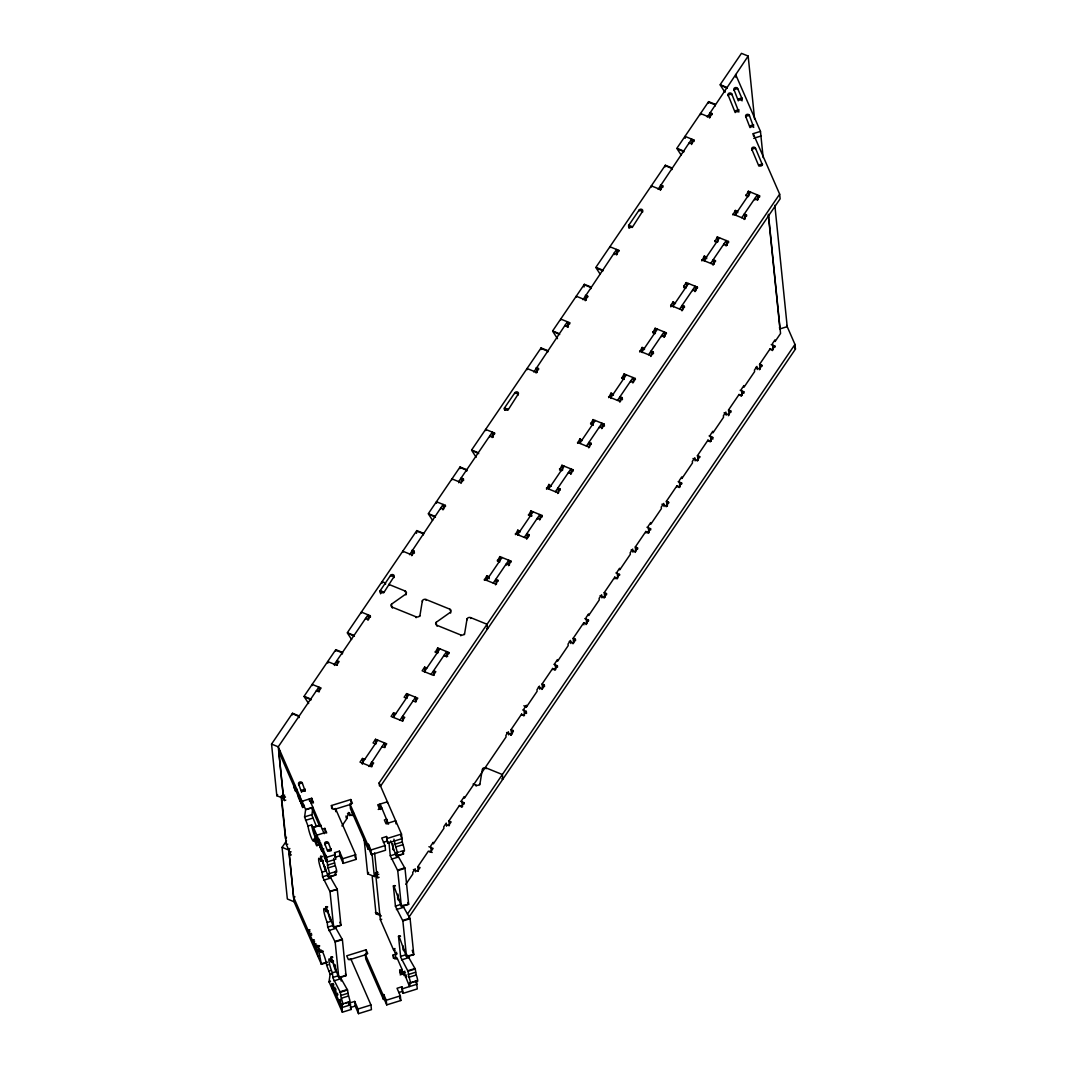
<?xml version="1.0" encoding="UTF-8"?>
<svg xmlns="http://www.w3.org/2000/svg" width="1067" height="1067" viewBox="0 0 1067 1067"><rect width="100%" height="100%" fill="white"/><g stroke="black" fill="none" stroke-linecap="round" stroke-linejoin="round"><path stroke-width="1.5" d="M335.518 871.206L335.812 874.993L328.556 877.247L320.62 856.121L321.007 861.322L323.501 860.549M292.371 714.89L292.518 713.783A2.561 0.867 -67.9 0 0 292.518 713.263L299.227 715.984A2.561 0.867 -67.9 0 1 299.213 716.504L299.08 717.611M335.638 651.283L335.785 650.19A2.561 0.867 -67.9 0 0 335.785 649.67L342.494 652.39A2.561 0.867 -67.9 0 1 342.48 652.911L342.347 654.004M416.503 533.313L416.784 531.113A2.561 0.867 -67.9 0 0 416.797 530.592L423.492 533.313A2.561 0.867 -67.9 0 1 423.492 533.833L423.346 534.927M459.917 468.613L460.064 467.506A2.561 0.867 -67.9 0 0 460.064 466.986L466.759 469.707A2.561 0.867 -67.9 0 1 466.759 470.227L466.612 471.334M540.929 349.536L541.062 348.442A2.561 0.867 -67.9 0 0 541.076 347.922L547.771 350.643A2.561 0.867 -67.9 0 1 547.758 351.163L547.624 352.257M584.049 287.036L584.329 284.836A2.561 0.867 -67.9 0 0 584.343 284.315L591.038 287.036A2.561 0.867 -67.9 0 1 591.038 287.556L590.891 288.65M665.194 166.865L665.341 165.758A2.561 0.867 -67.9 0 0 665.341 165.238L672.05 167.959A2.561 0.867 -67.9 0 1 672.037 168.479L671.903 169.586M708.475 103.259L708.608 102.152A2.561 0.867 -67.9 0 0 708.608 101.632L715.317 104.353A2.561 0.867 -67.9 0 1 715.303 104.873L715.17 105.98M328.556 877.247L328.583 873.7A5.122 0.774 72.8 0 0 329.436 873.393A5.122 0.774 72.8 0 0 328.036 867.938L326.529 857.308L313.298 827.018L316.926 845.891L313.818 839.316A8.963 1.347 72.8 0 1 311.471 838.102A8.963 1.347 72.8 0 1 308.03 826.045L304.575 817.055L305.615 809.786L312.871 807.532L311.884 815.161L316.165 825.805M326.835 962.634L321.394 964.328L317.753 945.455L320.86 952.031A8.963 1.347 72.8 0 1 323.208 953.244A8.963 1.347 72.8 0 1 326.662 965.315L330.116 974.291L329.076 981.573L330.437 981.147M419.798 616.459L422.372 600.734A2.561 2.027 -5.8 0 1 426.026 599.494L449.781 609.15A2.561 2.027 -5.8 0 1 450.541 612.165L450.634 613.032M464.465 634.598L467.053 618.86A2.561 2.027 -5.8 0 1 470.694 617.633L487.045 624.275L487.526 628.916L486.499 628.503M479.79 784.859L482.364 769.134M284.609 796.849L283.515 798.436L276.82 795.715L271.551 744.086L292.518 713.263M335.785 649.67L304.055 696.311L310.75 699.032M416.797 530.592L347.322 632.704L354.031 635.425M460.064 466.986L428.334 513.64L435.029 516.361M541.076 347.922L471.601 450.034L478.296 452.755M584.343 284.315L552.613 330.957L559.308 333.678M665.341 165.238L595.879 267.35L602.575 270.071M708.608 101.632L676.878 148.286L683.587 151.007M726.854 87.401L720.145 84.68L741.458 53.35L748.167 56.071L707.301 117.037M361.433 612.965L361.353 612.098L370.289 615.726L367.888 620.247M411.795 555.707L414.196 551.172L411.955 550.265L412.409 554.627M436.59 503.277L436.43 501.73L445.366 505.358L442.965 509.879M460.984 483.391L463.385 478.87L461.157 477.963L461.531 481.737M492.167 437.577L494.555 433.042L485.618 429.414L485.738 430.588M536.074 373.023L538.475 368.502L536.234 367.595L537.261 372.463M567.244 327.209L569.645 322.674L560.708 319.06L560.789 319.927M585.263 300.721L587.664 296.186L585.423 295.279L586.317 300.107M616.433 254.893L618.833 250.372L609.897 246.744L609.991 247.611M660.353 190.353L662.74 185.831L660.513 184.924L660.953 189.272M691.523 144.525L693.91 140.004L684.987 136.376L685.174 138.31M709.542 118.037L711.942 113.515L709.702 112.609L710.142 116.97M276.82 795.715L277.593 794.582M286.503 837.288L285.489 838.782L281.155 796.182M321.394 964.328L294.039 901.722L287.343 898.988L282.075 847.358L286.503 840.849M294.039 901.722L288.784 850.079L289.864 848.478M364.727 759.371L362.5 758.464L360.019 762.118L371.183 766.653L373.663 762.998L371.436 762.091L371.903 766.733M381.999 746.567L384.227 747.474L386.721 743.819L375.544 739.284L373.063 742.939L375.291 743.846M395.804 713.703L393.563 712.796L391.082 716.45L402.246 720.985L404.74 717.331L402.499 716.424L402.979 721.065M413.062 700.899L415.303 701.806L417.784 698.151L406.62 693.617L404.126 697.271L406.367 698.178M426.867 668.035L424.639 667.128L422.145 670.783L433.322 675.318L435.803 671.663L433.575 670.756L434.042 675.398M435.283 652.471L437.683 647.949L448.86 652.484L448.967 653.644M484.378 580.315L486.779 575.78L489.006 576.687L489.22 578.727M497.422 561.135L499.823 556.601L510.986 561.135L511.08 562.016M515.441 534.647L517.842 530.112L520.163 531.899M528.498 515.454L530.886 510.933L542.063 515.468L542.209 516.921M546.544 489.26L548.905 484.445L551.239 486.232M559.588 470.08L561.962 465.265L573.126 469.8L573.246 470.96M577.58 443.298L579.981 438.777L582.302 440.551M590.638 424.119L593.025 419.598L604.202 424.132L604.402 426.16M608.657 397.631L611.044 393.109L613.285 394.016L613.405 395.177M621.701 378.452L624.102 373.93L635.265 378.465L635.385 379.625M639.72 351.963L642.121 347.442L644.348 348.349L644.468 349.509M652.764 332.784L655.165 328.263L666.341 332.797L666.422 333.664M670.85 306.883L670.703 305.429L673.184 301.774L675.504 303.548M683.894 287.703L683.747 286.249L686.241 282.595L697.405 287.13L697.498 287.997M701.886 260.922L704.26 256.107L706.487 257.014L706.661 258.748M714.943 241.742L717.304 236.927L728.468 241.462L728.588 242.622M732.922 214.96L735.323 210.439L737.564 211.346L737.71 212.786M745.98 195.781L748.367 191.246L759.544 195.781L759.664 196.955M377.785 740.191L362.247 763.025L362.367 764.185M393.31 717.357L408.848 694.524M424.386 671.69L439.924 648.856M486.525 580.341L502.05 557.508M517.588 534.674L533.127 511.84M548.665 489.006L564.19 466.172M579.728 443.338L595.266 420.505M610.791 397.671L626.329 374.837M641.867 352.003L657.405 329.17M672.93 306.336L688.468 283.502M704.007 260.668L719.531 237.834M735.07 215L750.608 192.153M518.162 534.994L517.842 530.112M531.206 515.814L530.886 510.933M549.225 489.326L548.905 484.445M592.879 425.159L593.025 419.598M611.058 398.444L611.044 393.109M624.102 379.265L624.102 373.93M642.281 352.55L642.121 347.442M655.325 333.357L655.165 328.263M673.344 306.869L673.184 301.774M704.58 260.975L704.26 256.107M400.018 720.078L415.556 697.244L416.023 701.886M431.081 674.411L446.62 651.577L447.1 656.218M493.221 583.062L508.759 560.228L509.226 564.883M524.297 537.395L539.822 514.561L540.302 519.216M555.36 491.727L570.898 468.893L571.365 473.548L569.978 472.974M586.423 446.059L601.961 423.226L602.442 427.867L601.041 427.307M617.5 400.392L633.038 377.558L633.505 382.199M648.563 354.724L664.101 331.89L664.581 336.532M679.639 309.057L695.164 286.223L695.644 290.864M710.702 263.389L726.24 240.555L726.707 245.197M741.778 217.708L757.303 194.874L757.783 199.529M446.459 657.005L448.86 652.484M495.541 584.849L497.942 580.315L495.715 579.408L496.462 584.169M508.599 565.67L510.986 561.135M526.618 539.182L529.005 534.647L526.778 533.74L527.245 538.395L527.912 537.421M539.662 519.989L542.063 515.468M557.681 493.501L560.082 488.979L557.841 488.072L558.601 492.834M570.738 474.322L573.126 469.8M588.757 447.833L591.145 443.312L588.917 442.405L589.531 447.113M601.801 428.654L604.202 424.132M619.82 402.166L622.221 397.644L619.98 396.737L620.461 401.379M632.864 382.986L635.265 378.465M650.883 356.498L653.284 351.977L651.057 351.07L651.444 354.844M663.941 337.319L666.341 332.797M681.96 310.83L684.36 306.309L682.12 305.402L682.6 310.044M695.004 291.651L697.405 287.13M713.023 265.163L715.423 260.641L713.196 259.734L713.636 264.082M726.08 245.984L728.468 241.462M744.099 219.495L746.487 214.974L744.259 214.067L745.286 218.935M759.544 195.781L757.143 200.316M713.663 264.376L714.33 263.402M341.933 825.965L347.215 818.202L347.055 816.655L349.549 813.001L348.295 812.494M353.59 813.027L351.937 815.455L347.469 813.641M379.465 785.979L379.145 782.885L779.657 194.154L753.222 133.642L760.478 131.388L735.63 74.503L735.923 77.411M380.546 786.166L780.137 198.795L779.657 194.154M377.158 872.419L374.357 876.541L367.662 873.82L368.582 872.446M381.372 915.953L376.011 913.779L376.798 912.632M405.807 884.343L412.849 873.993L412.689 872.446L415.17 868.791L415.49 871.886M418.291 871.326L417.811 866.684L428.374 851.159L430.615 852.066L433.095 848.412L428.907 846.705M449.354 825.658L448.887 821.016L459.45 805.492L461.771 807.266M511.64 734.376L511.026 729.681L521.59 714.143L523.91 715.93M523.87 705.754L526.551 706.847L537.114 691.309L536.968 689.762L539.449 686.108L539.769 689.215M542.57 688.655L542.089 684L552.653 668.476L554.973 670.263M573.633 642.988L573.166 638.333L583.729 622.808L586.41 623.688M604.669 597.027L604.229 592.665L614.792 577.14L617.113 578.914M635.719 551.065L635.292 546.998L645.855 531.473L648.189 533.247M667.395 506.198L666.368 501.33L676.931 485.805L679.252 487.579M698.191 460.424L697.431 455.662L707.995 440.137L710.315 441.911M729.254 414.756L728.508 409.995L739.071 394.47L741.392 396.244M760.184 369.022L759.571 364.327L770.134 348.789L772.455 350.576M461.678 806.399L464.172 802.744L460.544 801.264M510.866 735.11L513.254 730.588L511.026 729.681M523.817 715.05L526.311 711.396L522.67 709.928M541.929 689.442L544.33 684.907L542.089 684M554.893 669.382L557.374 665.728L553.88 664.314M572.992 643.774L575.393 639.24L573.166 638.333M584.809 618.593L588.437 620.06L586.05 624.582M604.069 598.094L606.469 593.572L604.229 592.665M617.033 578.047L619.514 574.393L615.886 572.926M635.132 552.426L637.533 547.904L635.292 546.998M648.096 532.38L650.577 528.725L646.949 527.258M666.208 506.758L668.596 502.237L666.368 501.33M679.159 486.712L681.653 483.058L678.159 481.644M697.271 461.091L699.672 456.569L697.431 455.662M710.235 441.044L712.716 437.39L709.088 435.91M728.374 415.717L730.735 410.902L728.508 409.995M741.298 395.377L743.792 391.722L740.151 390.242M759.411 369.756L761.811 365.234L759.571 364.327M772.375 349.696L774.855 346.055L771.228 344.574M510.84 735.296L512.667 732.602M604.709 597.32L605.362 596.346M666.835 505.971L667.502 505.011M407.487 914.006L794.968 344.414L786.672 325.422M408.888 917.287L795.448 349.069L794.968 344.414M391.682 605.603L391.536 604.149L405.873 594.026A2.561 2.027 -5.8 0 0 405.113 591.011L388.761 584.369L388.855 585.236M436.363 623.742L436.216 622.288L450.541 612.165M725.067 90.442L724.96 91.375M734.083 90.508L733.989 89.641L737.617 88.508L741.765 97.991L742.058 100.898M745.78 117.29L745.7 116.423L749.327 115.303L753.729 127.386M753.702 138.297L760.944 136.042L760.478 131.388M779.417 327.676L779.95 328.903L787.206 326.649L774.842 205.304M280.168 751.235L278.807 751.648L283.288 795.542L284.422 800.53L285.783 800.117M295.172 785.579L293.812 786.006L293.972 787.553L295.626 791.341L296.986 790.914M293.972 787.553L295.332 787.126M297.066 789.3L295.479 789.793L295.626 791.341M283.288 795.542L284.649 795.115M284.115 797.436L285.476 797.022M299.827 795.622L298.24 796.115L300.054 801.45L302.321 800.757M298.387 797.663L299.747 797.236M301.254 799.476L299.894 799.903L300.054 801.45M313.458 802.931L311.711 798.263L302.041 801.264L302.668 807.466L304.028 807.039M302.668 801.557L300.854 802.117L302.668 807.466M301.014 803.664L302.374 803.238M310.95 802.811L313.378 802.051M304.335 805.345L302.521 805.918L278.727 751.461M331.73 808.639L331.41 805.545L350.763 799.53L352.417 803.331L350.003 804.078L350.469 808.733L368.142 849.185L368.915 848.945L368.448 844.29L367.675 844.531L368.142 849.185M304.548 816.909L311.804 814.654M339.88 855.801L335.038 857.308L334.571 852.653L339.399 851.159L339.88 855.801L343.187 863.39L356.125 859.375L355.644 854.72L335.491 808.586L333.077 809.333L331.41 805.545M334.304 809.44L348.816 804.931M305.535 820.35L312.791 818.096M308.03 826.045L311.657 824.911L314.191 830.726M379.425 804.758L380.332 804.478M313.311 827.112L320.553 824.764L320.86 826.405M379.132 806.452L380.492 806.025M313.378 827.552L320.634 825.298M381.813 807.839L379.399 808.586L377.731 804.798L387.414 801.797L387.521 802.958M378.211 809.453L380.972 808.586M322.461 829.139L324.875 828.392L326.622 833.047M291.371 854.854L290.011 855.267L289.69 852.173L286.383 844.584L287.743 844.17M326.529 832.18L316.859 835.181L317.486 841.37L319.153 845.171L320.513 844.744M313.818 839.316L316.312 838.542M319.153 839.262L317.339 839.836L326.995 861.949L335.865 859.202L334.571 852.653M317.486 841.37L319.753 840.676M289.69 852.173L291.051 851.746M320.807 843.05L318.993 843.624L319.153 845.171M295.012 896.84L293.652 897.267L289.184 853.373L290.544 852.946M316.312 845.011L317.673 844.584M316.992 845.477L318.339 844.931M321.767 845.264L319.953 845.838L320.113 847.385L321.767 851.173L323.128 850.746M320.113 847.385L321.474 846.958M323.875 848.919L321.607 849.625L321.767 851.173M320.527 856.668L321.887 856.254M400.672 835.714L401.966 838.675L387.855 843.063L386.561 836.515L381.719 838.022L385.04 845.597L385.507 850.252L371.396 854.627L368.915 848.945M321.207 857.014L322.567 856.601M325.969 855.454L324.381 855.947L324.528 857.495L326.195 861.282L327.102 861.002M324.528 857.495L325.888 857.068M326.529 857.308L335.398 854.547M387.388 838.409L401.485 834.034L379.145 782.885M326.942 859.455L326.035 859.735L326.195 861.282M383.4 842.29L387.028 841.169L386.561 836.515M343.187 863.39L342.72 858.735L355.644 854.72M371.396 854.627L370.929 849.986L385.04 845.597M327.329 865.217L334.585 862.963L333.704 858.455M403.206 850.906L403.526 853.973L396.27 856.227L396.337 852.76A5.122 0.774 72.8 0 0 397.151 852.373A5.122 0.774 72.8 0 0 395.737 846.918L395.043 844.197L402.299 841.943L401.485 834.034M328.036 867.938L335.291 865.684L334.585 862.963M395.737 846.918L402.993 844.664A5.122 0.774 72.8 0 1 404.353 849.745A5.122 0.774 72.8 0 1 403.9 850.973M329.796 891.145L337.279 889.371L340.947 925.316L333.691 927.57L330.023 891.625L322.607 876.954L322.114 872.166L325.742 871.032L325.328 866.964M328.223 873.98L330.49 873.273M331.344 872.939L333.664 872.286M334.518 871.952L335.878 871.526A5.122 0.774 72.8 0 0 336.692 871.139A5.122 0.774 72.8 0 0 335.291 865.684M395.937 852.96L399.111 851.973M400.472 851.546L402.286 850.986M322.581 876.807L328.022 875.113M397.738 870.605L404.993 868.351L408.648 904.296L401.392 906.55L397.738 870.605L390.295 855.787L396.19 853.96M328.329 876.674L335.812 874.993M390.695 840.903L396.03 855.614L403.526 853.973M323.568 880.248L330.823 878.008L337.079 888.944M391.282 859.228L398.538 856.974L404.953 868.285M395.163 950.097L393.803 950.51L380.345 919.701L375.557 872.713L377.371 872.152M379.132 877.341L377.771 877.768L376.624 872.766L377.985 872.353M377.451 874.673L378.812 874.246M397.498 870.125L404.753 867.871M330.023 891.625L337.279 889.371M328.169 911.005L326.129 911.631L325.662 906.99L327.022 906.563M402.859 920.928L410.115 918.674L413.783 954.618L406.527 956.859L402.859 920.928L395.47 906.417L393.376 885.97L394.737 885.543M325.662 906.99L327.689 906.91M393.376 885.97L395.404 885.89M335.158 941.948L342.4 939.694L346.068 975.638L338.813 977.892L335.158 941.948L327.729 927.276L327.236 922.475L330.863 921.354L330.45 917.287M310.017 931.198L308.656 931.611L308.496 930.064L309.857 929.637M327.716 927.13L333.611 925.302M395.417 906.11L401.312 904.283M311.897 934.919L310.31 935.412L310.15 933.852L311.511 933.438M326.329 907.337L333.438 926.956L340.947 925.316M394.043 886.317L401.152 905.936L408.648 904.296M328.703 930.571L335.958 928.317L342.374 939.627M396.404 909.551L403.659 907.297L410.088 918.607M314.658 941.241L313.071 941.721L312.911 940.174L314.272 939.76M380.345 919.701L381.706 919.274M316.552 944.962L314.738 945.522L314.578 943.975L315.939 943.548M317.059 947.309L315.699 947.736L315.539 946.189L316.899 945.762M317.713 946.002L319.073 945.575M318.379 946.349L319.74 945.922M334.918 941.467L342.174 939.213M402.632 920.448L409.888 918.194M319.647 955.619L317.833 956.165L317.192 949.977L318.553 949.55M319.78 950.777L317.352 951.524L293.572 897.067M320.86 952.031L323.354 951.257M333.531 961.247L331.263 961.954L330.783 957.312L332.144 956.886M404.953 971.303L403.593 971.717L409.555 986.548L409.621 983.08A5.122 0.774 72.8 0 0 410.422 982.694A5.122 0.774 72.8 0 0 409.021 977.239L407.994 971.25L400.672 957.126L398.498 936.293L399.858 935.866M330.783 957.312L332.824 957.232M398.498 936.293L400.525 936.212M383.453 999.446L382.986 994.791L383.76 994.551L384.227 999.205L383.453 999.446L365.781 958.993L365.314 954.338L367.728 953.591L366.074 949.803L346.722 955.805L348.389 959.593L350.803 958.846L370.956 1004.994L371.436 1009.635L358.499 1013.65L355.191 1006.061L354.711 1001.42L349.883 1002.913L351.176 1009.462L342.32 1012.21L329.076 981.88M321.314 963.808L327.209 961.981M326.662 965.315L328.249 964.821M349.616 959.7L364.127 955.192M393.803 950.51L393.656 948.963L395.017 948.55M329.156 970.997L330.517 970.57M395.897 958.566L395.31 952.764L396.671 952.338M342.32 1012.21L341.907 1004.1A5.122 0.774 72.8 0 0 342.72 1003.714A5.122 0.774 72.8 0 0 341.32 998.259L340.28 992.27L332.917 977.946L332.37 972.797L335.998 971.677L335.652 968.289M330.13 974.438L331.49 974.024M393.363 958.166L393.043 955.058L397.191 953.778M332.837 977.452L338.732 975.611M400.552 956.432L406.9 954.458M396.39 958.82L397.297 958.526M331.464 957.659L338.572 977.279L346.068 975.638M399.165 936.639L406.287 956.259L413.783 954.618M329.089 981.933L330.45 981.507M333.824 980.893L341.08 978.639L347.535 990.016L348.562 996.004A5.122 0.774 72.8 0 1 349.976 1001.46A5.122 0.774 72.8 0 1 349.162 1001.846L348.255 1002.126L349.162 1001.846M401.539 959.873L408.794 957.619L415.25 968.996L416.277 974.985A5.122 0.774 72.8 0 1 417.677 980.44A5.122 0.774 72.8 0 1 416.877 980.826L416.677 980.546M334.464 989.536L332.651 990.083L332.01 983.894L333.371 983.467M333.984 984.881L332.17 985.441L341.84 1007.568M335.638 988.669L333.824 989.229L333.678 987.682L335.038 987.268M336.158 991.03L334.798 991.443L334.638 989.896L335.998 989.469M399.992 973.331L399.672 970.236L402.099 969.476L397.124 958.099L394.71 958.86L393.043 955.058M340.053 991.79L347.308 989.536M407.754 970.77L415.01 968.516M340.28 992.27L347.535 990.016M407.994 971.25L415.25 968.996M338.039 994.751L336.452 995.244L336.292 993.684L337.652 993.27M405.473 972.731L401.339 974.024L399.672 970.236M400.152 974.878L402.566 974.131L402.099 969.476M340.613 995.538L347.869 993.284M405.247 975.518L406.607 975.091M408.328 974.518L415.583 972.264M405.407 977.065L406.767 976.638M341.32 998.259L348.562 996.004M409.021 977.239L416.277 974.985M340.8 1001.073L339.213 1001.553L339.053 1000.006L340.413 999.592M341.773 1005.074L340.866 1005.354L340.72 1003.807L342.08 1003.38M341.907 1004.1L343.721 1003.54M347.349 1002.406L345.081 1003.113L347.402 1002.473M409.621 983.08L412.342 982.24M341.507 1004.3L344.228 1003.447M409.221 983.281L412.849 982.147M416.477 981.026L417.277 988.936L403.179 993.324L401.872 986.775L397.031 988.282L400.352 995.858L400.819 1000.513L386.721 1004.887L384.227 999.205M341.84 1007.568L350.71 1004.821M402.699 988.669L416.81 984.294L415.503 981.333M355.191 1006.061L350.349 1007.568L351.176 1009.462M398.711 992.55L402.339 991.43L401.872 986.775M358.499 1013.65L358.032 1009.009L370.956 1004.994M386.721 1004.887L386.241 1000.246L400.352 995.858M708.608 102.152L715.303 104.873M709.448 117.17L700.512 113.542L700.632 114.703M691.429 143.658L689.202 142.751L689.282 143.618M745.886 194.901L748.207 196.688M758.063 199.636L754.822 198.529L754.969 199.982M665.341 165.758L672.037 168.479M732.842 214.094L744.006 218.615M660.26 189.473L651.323 185.858L651.444 187.018M718.051 241.689L717.304 236.927M725.32 244.623L727.134 245.37M714.823 240.582L717.144 242.356M725.987 245.103L723.759 244.196L723.839 245.077M701.766 259.761L712.943 264.296M615.952 253.653L617.073 254.106M616.353 254.026L614.112 253.119L614.259 254.573M694.244 290.304L695.364 290.757M683.747 286.249L686.068 288.023M694.924 290.784L692.683 289.877L692.776 290.744M670.703 305.429L681.866 309.964M771.694 349.229L773.095 349.789L772.468 343.587L774.949 339.933L775.109 341.493L780.564 333.464L768.427 214.32M584.329 284.836L591.038 287.556M755.689 367.408L759.317 368.889M585.169 299.84L576.233 296.213L576.327 297.093M663.314 336.025L664.714 336.585M652.684 331.917L655.005 333.691M663.847 336.452L661.62 335.545L661.74 336.705M639.626 351.096L650.803 355.631M740.631 394.897L741.752 395.35M566.764 325.969L568.444 326.649M567.151 326.329L564.923 325.422L565.017 326.302M724.066 412.849L728.254 414.556M632.104 381.639L633.224 382.093M621.608 377.585L623.928 379.359M632.784 382.119L630.544 381.212L630.637 382.079M541.062 348.442L547.758 351.163M608.563 396.764L619.727 401.299M709.568 440.564L711.102 441.178M535.981 372.156L527.045 368.528L527.165 369.689M692.99 458.517L697.178 460.224M590.544 423.252L592.772 424.159L592.892 425.32M601.708 427.787L599.481 426.88L599.561 427.747M577.5 442.432L588.664 446.966M678.639 486.285L680.026 486.859M661.927 504.184L666.115 505.891M491.687 436.336L493.354 437.017M492.074 436.696L489.833 435.789L489.953 436.95M562.709 470.027L561.962 465.265M559.468 468.92L561.802 470.694M570.645 473.455L568.404 472.548L568.498 473.415M546.424 488.099L557.601 492.634M647.429 531.899L649.243 532.633M460.064 467.506L466.759 470.227M631.13 549.972L635.052 551.559M452.048 479.763L451.968 478.896L460.904 482.524M531.366 515.588L532.06 515.868M539.048 518.695L539.742 518.989M528.405 514.587L530.726 516.361M539.569 519.122L537.341 518.215L537.435 519.082M518.322 534.767L519.149 535.101M515.361 533.767L526.524 538.302M443.605 509.092L440.644 508.105L440.738 508.972M600.067 595.639L603.975 597.227M507.839 564.31L509.506 564.99M497.342 560.255L499.663 562.042M508.506 564.79L506.278 563.883L506.385 565.043M416.784 531.113L423.492 533.833M484.285 579.434L495.461 583.969M411.702 554.827L402.766 551.199L402.886 552.359M569.285 641.427L572.912 642.894M554.36 668.969L555.747 669.529L554.987 663.274L557.467 659.619L557.628 661.167L568.191 645.642L568.031 644.095L570.512 640.44L570.832 643.534M391.536 604.149A2.561 2.027 -5.8 0 0 392.296 607.176L416.063 616.819A2.561 2.027 -5.8 0 0 419.704 615.592M436.216 622.288A2.561 2.027 -5.8 0 0 436.963 625.315L460.731 634.958A2.561 2.027 -5.8 0 0 464.385 633.731M538.355 687.148L541.836 688.562M445.699 655.645L447.647 656.445M435.203 651.59L437.523 653.377M446.366 656.125L444.139 655.218L444.219 656.098M523.15 714.57L524.551 715.143M335.785 650.19L342.48 652.911M506.585 732.536L510.773 734.229M316.365 690.776L318.606 691.683L321.087 688.028L312.151 684.4L312.271 685.561M482.844 768.453A2.561 2.027 -5.8 0 1 486.005 767.893L502.357 774.535L502.837 779.177L501.81 778.763M473.081 784.018L476.042 785.219A2.561 2.027 -5.8 0 0 479.697 783.992M292.518 713.783L299.213 716.504M461.011 805.918L462.545 806.532M271.551 744.086L278.26 746.807L305.615 809.506L312.871 807.252M448.887 821.016L451.114 821.923L448.633 825.578L446.393 824.671M345.801 816.148L347.055 816.655M429.387 851.359L432.175 852.493M345.961 817.695L347.215 818.202M417.811 866.684L420.051 867.591L417.57 871.246L413.382 869.538M282.075 847.358L288.784 850.079M375.331 912.378L379.799 914.192M727.254 88.228L720.252 85.04L725.013 92.362M683.974 151.821L676.985 148.646L681.159 155.048M602.975 270.898L595.973 267.724L600.147 274.126M559.708 334.505L552.706 331.33L557.481 338.652M478.696 453.582L471.694 450.394L476.175 457.263M435.429 517.175L428.427 514.001L432.602 520.403M354.417 636.252L347.429 633.078L351.603 639.48M311.151 699.859L304.148 696.671L308.63 703.54M737.71 89.388L737.617 88.508A1.921 1.52 -6 0 0 735.19 87.654A1.921 1.52 -6 0 0 733.989 89.641L738.311 100.858M749.407 116.17L749.327 115.303A1.921 1.52 -6 0 0 746.887 114.436A1.921 1.52 -6 0 0 745.7 116.423L750.021 127.64M794.341 346.548L795.448 349.069M393.936 839.155L395.043 844.197M387.028 841.169L387.855 843.063M368.448 844.29L370.929 849.986M350.003 804.078L367.675 844.531M375.557 872.713L377.771 877.768M354.884 856.534L356.125 859.375M393.656 948.963L395.31 952.764M401.632 971.997L402.672 974.358M402.339 991.43L403.179 993.324M339.399 851.159L342.72 858.735M399.578 997.672L400.819 1000.513M312.071 808.919L319.74 826.472M314.552 831.553L315.272 833.207M383.76 994.551L386.241 1000.246M365.314 954.338L382.986 994.791M282.155 795.328L284.422 800.53M354.711 1001.42L358.032 1009.009M289.184 853.373L290.011 855.267M340.92 980.306L341.227 981.026M348.362 1003.647L349.096 1005.314L348.762 1002.046M308.496 930.064L310.15 933.852M312.911 940.174L314.578 943.975M315.539 946.189L317.192 949.977M332.01 983.894L333.678 987.682M334.638 989.896L336.292 993.684M339.053 1000.006L340.72 1003.807M398.538 856.974L397.898 855.187M403.659 907.297L402.966 905.256M408.794 957.619L408.087 955.579M330.823 878.008L330.263 876.46M335.958 928.317L335.398 926.783M341.08 978.639L340.453 976.852M340.706 924.742L339.813 922.248M403.313 853.453L402.833 852.146M335.598 874.473L335.118 873.166M407.967 902.455L408.408 903.682M412.209 950.324L413.529 954.005M345.375 973.798L345.828 975.025M402.993 844.664L402.299 841.943M760.944 136.042L763.145 157.556M768.36 215.134L768.667 218.175M768.827 219.682L769.747 228.791M769.907 230.312L779.95 328.903M762.425 164.798L755.423 148.126A1.921 1.52 -5.8 0 0 752.995 147.259A1.921 1.52 -5.8 0 0 751.795 149.247L751.888 150.127M748.167 56.071L754.582 118.997M758.797 165.918L751.795 149.247L755.423 148.126L755.516 148.993M753.222 133.642L753.462 135.976M774.855 346.055L774.975 347.215M770.134 348.789L770.227 349.669M748.367 191.246L748.847 195.901M738.884 112.048L731.749 93.923A1.921 1.52 -5.8 0 0 729.308 93.069A1.921 1.52 -5.8 0 0 728.121 95.043L728.214 95.923M746.487 214.974L746.607 216.134M761.811 365.234L761.931 366.394M735.203 112.595L728.121 95.043L731.749 93.923L731.842 94.79M757.25 369.529L756.93 366.421L754.449 370.076L754.596 371.636L744.032 387.161L743.886 385.614L741.392 389.268L742.032 395.457M735.323 210.439L735.803 215.081M743.792 391.722L743.939 393.176M711.942 113.515L712.049 114.676M739.071 394.47L739.151 395.337M715.423 260.641L715.517 261.508M730.735 410.902L730.882 412.355M726.174 415.196L725.867 412.102L723.373 415.757L723.533 417.304L712.969 432.829L712.809 431.281L710.329 434.936L710.955 441.124M693.91 140.004L694.07 141.458M692.123 143.351L691.683 139.097L658.099 189.352M712.716 437.39L712.889 439.124M707.995 440.137L708.115 441.298M686.241 282.595L686.614 286.369M684.36 306.309L684.467 307.469M699.672 456.569L699.752 457.436M695.11 460.864L694.79 457.77L692.31 461.424L692.47 462.971L681.906 478.496L681.746 476.949L679.252 480.603L679.892 486.792M662.74 185.831L662.887 187.272M681.653 483.058L681.733 483.925M676.931 485.805L677.052 486.965M642.574 212.28L642.494 211.413A1.921 1.52 -5.8 0 0 641.747 209.359A1.921 1.52 -5.8 0 0 639.133 210.052L628.783 225.27L629.103 228.365M639.226 210.919L639.133 210.052L642.494 211.413L632.224 227.498M653.284 351.977L653.457 353.724M668.596 502.237L668.689 503.104M664.034 506.532L663.727 503.437L661.233 507.092L661.393 508.639L650.83 524.164L650.67 522.617L648.189 526.271L648.816 532.46M650.577 528.725L650.697 529.886M618.833 250.372L618.927 251.238M645.855 531.473L646.015 532.926M617.113 254.493L616.593 249.465L583.022 299.707M622.221 397.644L622.421 399.672M637.533 547.904L637.653 549.065M632.971 552.199L632.651 549.105L630.17 552.759L630.33 554.307L619.767 569.831L619.607 568.284L617.126 571.939L617.753 578.141M619.514 574.393L619.607 575.26M587.664 296.186L587.744 297.066M614.792 577.14L614.965 578.888M591.145 443.312L591.265 444.472M606.469 593.572L606.576 594.732M601.908 597.867L601.588 594.772L599.094 598.427L599.254 599.974L588.691 615.499L588.531 613.952L586.05 617.606L586.677 623.808M569.645 322.674L569.765 323.848M579.981 438.777L580.448 443.432M567.964 327.196L567.404 321.767L533.833 372.023M588.437 620.06L588.531 620.941M583.729 622.808L583.929 624.849M560.082 488.979L560.202 490.14M575.393 639.24L575.54 640.693M538.475 368.502L538.582 369.662M557.374 665.728L557.521 667.182M552.653 668.476L552.773 669.636M518.309 394.95L518.215 394.083A1.921 1.52 -5.8 0 0 517.468 392.029A1.921 1.52 -5.8 0 0 514.868 392.723L504.504 407.941L504.744 410.275M514.948 393.59L514.868 392.723L518.215 394.083L507.945 410.181M529.005 534.647L529.165 536.101M544.33 684.907L544.503 686.655M526.551 706.847L526.404 705.287L523.91 708.941L524.39 713.596M526.311 711.396L526.511 713.436M494.555 433.042L494.648 433.922M521.59 714.143L521.71 715.303M492.794 436.79L492.327 432.135L458.663 481.617L458.783 482.777M499.823 556.601L500.236 560.668M497.942 580.315L498.036 581.195M513.254 730.588L513.347 731.455M508.692 734.883L508.385 731.775L505.891 735.43L506.051 736.977L464.425 798.183L464.265 796.636L461.771 800.29L462.411 806.479M486.779 575.78L487.192 579.848M463.385 478.87L463.558 480.617M470.694 617.633L470.787 618.5M486.005 767.893L486.099 768.774M467.053 618.86L467.133 619.74M460.731 634.958L460.824 635.825M476.042 785.219L476.135 786.086M445.366 505.358L445.486 506.518M443.525 508.319L443.125 504.451L409.555 554.693M449.781 609.15L449.874 610.017M464.172 802.744L464.292 803.904M459.45 805.492L459.544 806.359M436.963 625.315L437.057 626.182M437.683 647.949L438.164 652.591M426.026 599.494L426.106 600.374M446.553 826.218L446.246 823.124L443.752 826.765L443.912 828.325L433.349 843.85L433.189 842.303L430.708 845.958L431.335 852.146M422.372 600.734L422.465 601.601M414.196 551.172L414.396 553.213M424.639 667.128L425.106 671.77M416.063 616.819L416.143 617.7M405.873 594.026L405.953 594.906M405.113 591.011L405.207 591.878M406.62 693.617L407.087 698.258M394.03 577.634L393.936 576.754A1.921 1.52 -5.8 0 0 393.19 574.713A1.921 1.52 -5.8 0 0 390.589 575.393L380.239 590.625L380.559 593.812M390.682 576.273L390.589 575.393L393.936 576.754L383.667 592.852M392.296 607.176L392.376 608.043M385.534 584.169L385.414 583.009L382.066 581.648L382.213 583.102M393.563 712.796L394.043 717.437M396.004 823.857L395.697 820.75L386.014 823.764L384.36 819.963L386.788 819.216L387.254 823.871M384.96 747.554L384.48 742.912L369.022 766.519M370.289 615.726L370.436 617.179M392.816 843.824L393.443 850.012A8.963 1.347 72.8 0 1 393.016 848.985M397.951 894.133L398.578 900.335A8.963 1.347 72.8 0 1 397.511 897.6M403.233 946.002L403.699 950.657A8.963 1.347 72.8 0 1 403.059 949.083M388.548 824.164L380.145 804.051L380.706 809.466M403.593 971.717L403.833 974.038M403.873 974.438L403.993 975.598M388.881 841.943L390.295 855.787M365.648 619.34L365.568 618.473L368.528 619.46L368.048 614.819L334.384 664.288L334.505 665.448M375.544 739.284L376.024 743.926M374.597 852.893L376.624 872.766M362.5 758.464L362.967 763.105M372.05 853.947L374.357 876.541M372.236 876.727L376.011 913.779M364.034 838.315L367.662 873.82M337.345 665.288L336.879 660.633L339.106 661.54L336.625 665.194L327.689 661.567L327.849 663.114M352.19 810.893L352.67 815.548M350.763 799.53L351.23 804.185M366.074 949.803L366.541 954.445M349.549 813.001L349.829 815.721M335.491 808.586L335.798 811.68M319.326 691.776L318.86 687.121L278.247 746.807L283.515 798.436M331.317 850.599L328.396 842.73A1.921 1.52 -5.8 0 0 325.955 841.863A1.921 1.52 -5.8 0 0 324.768 843.85L324.861 844.717M328.476 843.504L328.396 842.73L324.768 843.85L327.622 851.039M324.875 828.392L325.315 832.74M324.195 833.7L309.297 799.01L309.497 800.944M335.305 964.901L335.585 967.609M311.711 798.263L312.191 802.904M305.229 791.247L302.254 782.898A1.921 1.52 -5.8 0 0 299.814 782.031A1.921 1.52 -5.8 0 0 298.627 784.018L298.72 784.885M302.334 783.671L302.254 782.898L298.627 784.018L301.601 792.368M281.448 796.182L286.383 844.584M322.114 872.166A8.963 1.347 72.8 0 1 318.66 860.109A8.963 1.347 72.8 0 1 321.007 861.322M327.236 922.475A8.963 1.347 72.8 0 1 323.781 910.418A8.963 1.347 72.8 0 1 326.129 911.631M332.37 972.797A8.963 1.347 72.8 0 1 328.916 960.74A8.963 1.347 72.8 0 1 331.263 961.954M325.742 871.032A8.963 1.347 72.8 0 1 322.514 860.562M330.863 921.354A8.963 1.347 72.8 0 1 327.649 910.885M335.998 971.677A8.963 1.347 72.8 0 1 332.691 960.713M316.192 839.142A8.963 1.347 72.8 0 1 311.657 824.911M741.765 97.991L738.137 99.111A1.921 1.52 -5.6 0 0 740.578 99.978A1.921 1.52 -5.6 0 0 741.765 97.991M738.657 109.728L735.03 110.848A1.921 1.52 -5.8 0 0 737.457 111.715A1.921 1.52 -5.8 0 0 738.657 109.728M753.462 124.772L749.834 125.906A1.921 1.52 -5.6 0 0 752.275 126.76A1.921 1.52 -5.6 0 0 753.462 124.772M762.331 163.931L758.704 165.052A1.921 1.52 -5.8 0 0 761.144 165.905A1.921 1.52 -5.8 0 0 762.331 163.931M305.015 789.22L301.387 790.34A1.921 1.52 -5.8 0 0 303.828 791.194A1.921 1.52 -5.8 0 0 305.015 789.22M331.157 849.052L327.529 850.172A1.921 1.52 -5.8 0 0 329.97 851.026A1.921 1.52 -5.8 0 0 331.157 849.052M415.97 981.106L413.249 981.96L416.023 981.16M632.131 226.631L628.783 225.27A1.921 1.52 -5.8 0 0 629.53 227.324A1.921 1.52 -5.8 0 0 632.131 226.631M507.852 409.301L504.504 407.941A1.921 1.52 -5.8 0 0 505.251 409.995A1.921 1.52 -5.8 0 0 507.852 409.301M383.587 591.985L380.239 590.625A1.921 1.52 -5.8 0 0 380.972 592.678A1.921 1.52 -5.8 0 0 383.587 591.985"/></g></svg>
